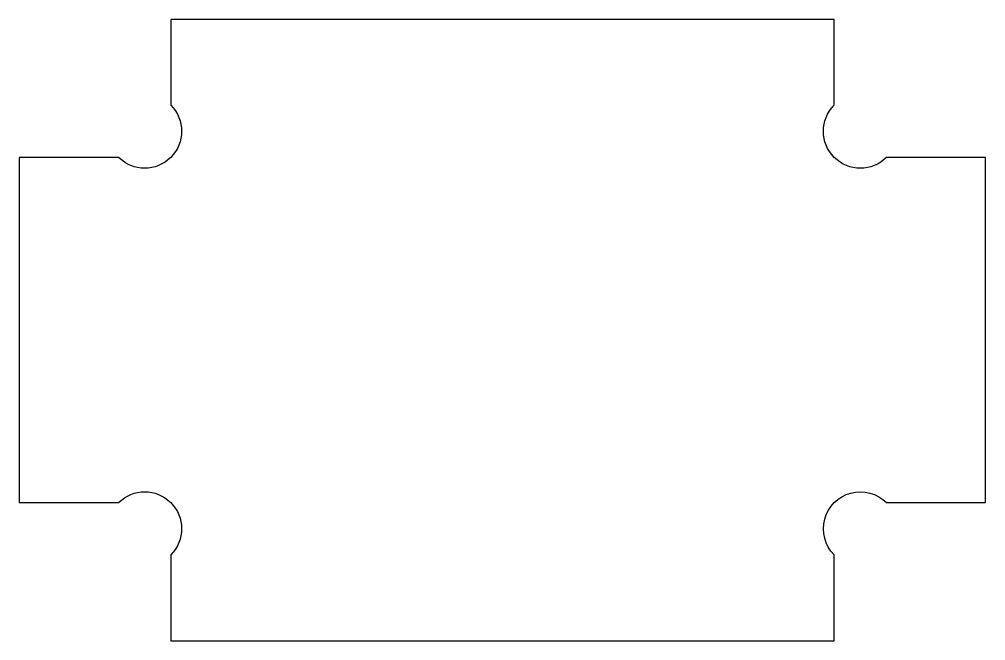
# Model space of a CAD drawing. Header units: millimetres. Extents: x -18.5 to -4.5, y -20.2 to -11.2.
import ezdxf

# ---------------------------------------------------------------- set-up
doc = ezdxf.new("R2010")
doc.units = ezdxf.units.MM
doc.layers.get('0').update_dxf_attribs({"linetype": 'CONTINUOUS'})

msp = doc.modelspace()

# ---------------------------------------------------------------- linework, layer by layer
msp.add_line((-16.335, -20.214), (-6.723, -20.214))
msp.add_lwpolyline([(-4.529, -18.214), (-4.529, -13.214), (-5.966, -13.214, -1), (-6.723, -12.457), (-6.723, -11.214), (-16.335, -11.214), (-16.335, -12.457, -1), (-17.091, -13.214), (-18.529, -13.214), (-18.529, -18.214), (-17.091, -18.214, -1), (-16.335, -18.97), (-16.335, -20.214), (-6.723, -20.214), (-6.723, -18.97, -1), (-5.966, -18.214)], format="xyb", close=True)
msp.add_lwpolyline([(-4.529, -18.214), (-4.529, -13.214), (-5.966, -13.214, -1), (-6.723, -12.457), (-6.723, -11.214), (-16.335, -11.214), (-16.335, -12.457, -1), (-17.091, -13.214), (-18.529, -13.214), (-18.529, -18.214), (-17.091, -18.214, -1), (-16.335, -18.97), (-16.335, -20.214), (-6.723, -20.214), (-6.723, -18.97, -1), (-5.966, -18.214)], format="xyb", close=True)

doc.saveas('drawing.dxf')
